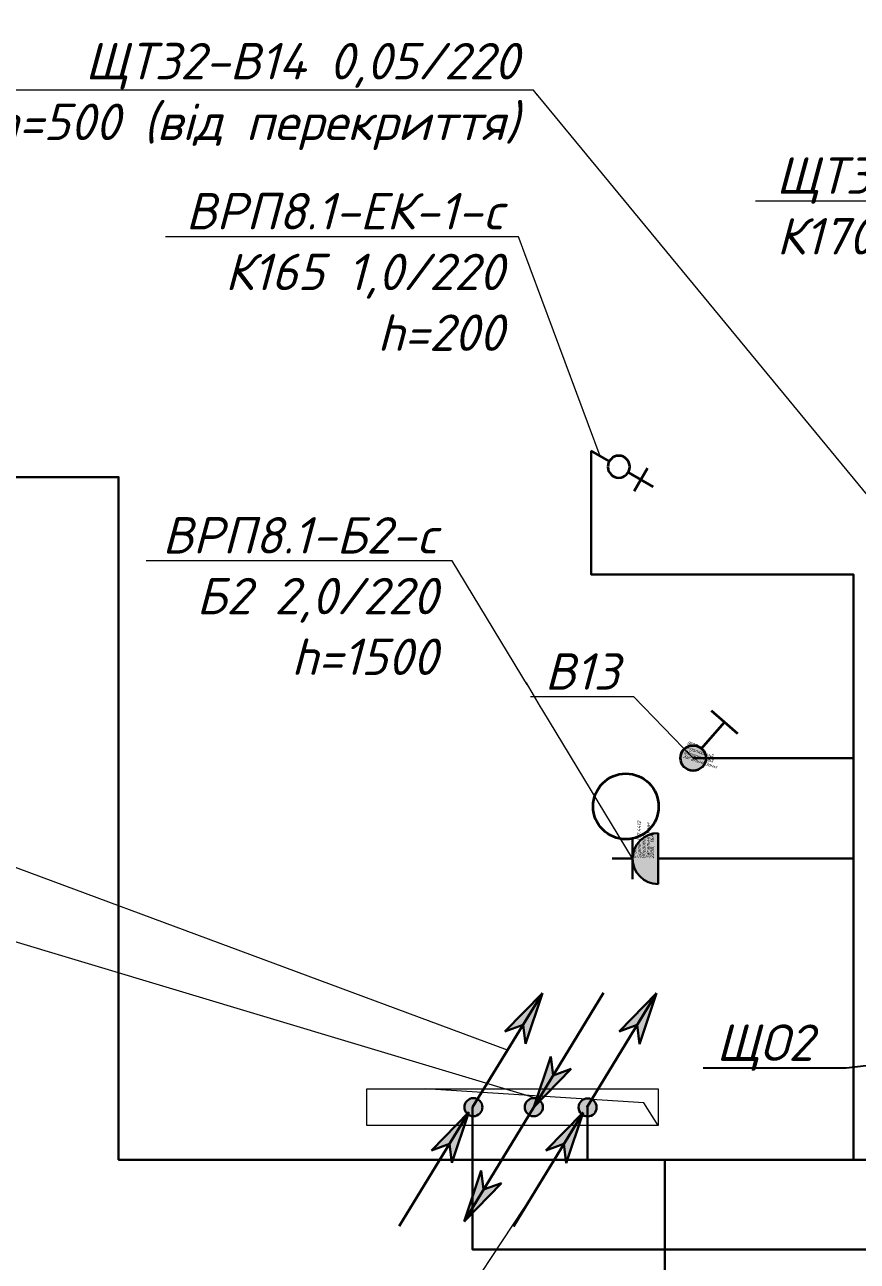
# Model space of a CAD drawing. Header units: millimetres. Extents: x -164867 to 807677, y -316775 to 513985.
# Drawn here: x 209175 to 214889, y 265001 to 273488 of the extents above; entities that cross this region are included whole.
import ezdxf
from ezdxf import colors
from ezdxf.entities.mleader import LeaderData, LeaderLine
from ezdxf.enums import TextEntityAlignment as Align
from ezdxf.math import Vec2, Vec3

# ---------------------------------------------------------------- set-up
doc = ezdxf.new("R2010")
doc.units = ezdxf.units.MM
doc.layers.add('E_Hidden atributes', color=2, linetype='Continuous', plot=False)
for name, color, linetype, lineweight in [('E_Аварійні мережі', 1, 'Continuous', 30), ('E_В лотку', 5, 'Kabl_in_Lotok', 30), ('E_В лотку_аварійні', 1, 'Kabl_in_Lotok', 30), ('E_Вимикачі', 84, 'Continuous', 35), ('E_Обладнання', 84, 'Continuous', 35), ('E_Позначення', 7, 'Continuous', 15), ('E_Розп. мережі', 5, 'Continuous', 30), ('E_Щити', 1, 'Continuous', 50)]:
    doc.layers.add(name, color=color, linetype=linetype, lineweight=lineweight)
doc.styles.add('GOST 2.304', font='isocpeui.ttf')
doc.styles.add('ISO', font='isocpeui.ttf')
doc.styles.add('orientation to layout', font='isocpeui.ttf')
doc.styles.add('ГОСТ 2.304', font='isocpeui.ttf')
doc.linetypes.add('Kabl_in_Lotok', pattern='A,10,[130,ltypeshp.shx,S=1,R=0,X=0,Y=0],1,[130,ltypeshp.shx,S=1,R=90,X=0,Y=-1],1,[130,ltypeshp.shx,S=1,R=0,X=0,Y=0],10', length=22)

# ---------------------------------------------------------------- blocks, each defined once
blk = doc.blocks.new('электровывод')
at = {"color": 0, "linetype": 'ByBlock', "lineweight": -2}
for p, q in [((-122.6, 123.9), (-204.8, 207)), ((-202.4, 127.2), (-125, 203.7)), ((-59.5, 60.1), (0, 0))]:
    blk.add_line(p, q, dxfattribs=at)
blk.add_circle((-91, 92), 44.9, dxfattribs=at)
blk = doc.blocks.new('_None')
blk = doc.blocks.new('*U70')
at = {"lineweight": -2}
h = blk.add_hatch(color=256, dxfattribs=at)
h.paths.add_polyline_path([(8.77, 16.13), (3.9, 10.61), (6.34, 11.65)])
h.paths.add_polyline_path([(8.77, 16.13), (6.34, 11.65), (6.79, 9.05)])
h = blk.add_hatch(color=256, dxfattribs=at)
edge = h.paths.add_edge_path()
edge.add_arc((0.07, 0), 1.28, 0, 360)
h = blk.add_hatch(color=256, dxfattribs=at)
h.paths.add_polyline_path([(-0.47, -0.71), (-5.33, -6.22), (-2.9, -5.18)])
h.paths.add_polyline_path([(-0.47, -0.71), (-2.9, -5.18), (-2.45, -7.79)])
for p, q in [((0, 0), (8.77, 16.13)), ((8.77, 16.13), (3.9, 10.61)), ((8.77, 16.13), (6.79, 9.05)), ((3.9, 10.61), (6.34, 11.65)), ((6.34, 11.65), (6.79, 9.05)), ((-9.24, -16.84), (-0.47, -0.71)), ((-0.47, -0.71), (-5.33, -6.22)), ((-0.47, -0.71), (-2.45, -7.79)), ((-5.33, -6.22), (-2.9, -5.18)), ((-2.9, -5.18), (-2.45, -7.79))]:
    blk.add_line(p, q, dxfattribs=at)
blk.add_circle((0.11, 0), 1.24, dxfattribs=at)
blk = doc.blocks.new('*U125')
at = {"lineweight": -2}
h = blk.add_hatch(color=256, dxfattribs=at)
h.paths.add_polyline_path([(0.11, 0), (-4.75, 5.51), (-2.32, 4.48)])
h.paths.add_polyline_path([(0.11, 0), (-2.32, 4.48), (-1.87, 7.08)])
h = blk.add_hatch(color=256, dxfattribs=at)
edge = h.paths.add_edge_path()
edge.add_arc((0.07, 0), 1.28, 0, 360)
h = blk.add_hatch(color=256, dxfattribs=at)
h.paths.add_polyline_path([(8.88, -16.13), (4.02, -10.62), (6.45, -11.65)])
h.paths.add_polyline_path([(8.88, -16.13), (6.45, -11.65), (6.9, -9.05)])
for p, q in [((-8.66, 16.13), (0.11, 0)), ((-2.32, 4.48), (-1.87, 7.08)), ((0.11, 0), (-1.87, 7.08)), ((0.11, 0), (-4.75, 5.51)), ((-4.75, 5.51), (-2.32, 4.48)), ((0.11, 0), (8.88, -16.13)), ((6.45, -11.65), (6.9, -9.05)), ((8.88, -16.13), (6.9, -9.05)), ((8.88, -16.13), (4.02, -10.62)), ((4.02, -10.62), (6.45, -11.65))]:
    blk.add_line(p, q, dxfattribs=at)
blk.add_circle((0.11, 0), 1.24, dxfattribs=at)
blk = doc.blocks.new('*U507')
h = blk.add_hatch(color=0)
h.dxf.hatch_style = 1
h.paths.add_polyline_path([(175, 100, 1), (-175, 100)])
at = {"color": 0, "linetype": 'Continuous', "lineweight": 30}
for p, q in [((0, 275), (0, 415)), ((0, 275), (0, 415)), ((0, 275), (0, 415)), ((140, 275), (-140, 275)), ((175, 100), (-175, 100))]:
    blk.add_line(p, q, dxfattribs=at)
blk.add_arc((0, 100), 175, 0, 180, dxfattribs=at)
at = {"color": 0, "style": 'orientation to layout'}
blk.add_attdef('AMOUNT', text='', height=150, dxfattribs=at).set_placement((147.2, 422.2), align=Align.MIDDLE_CENTER)
at = {"layer": 'E_Hidden atributes', "style": 'GOST 2.304'}
for tag, p in [('IP', (0, 248.2)), ('INSTALATION', (0, 188.2)), ('LOCATION', (0, 158.2)), ('VENDOR', (0, 218.2)), ('COLOR', (0, 100)), ('VOLTAGE_CURRENT', (0, 128.2))]:
    blk.add_attdef(tag, p, '', height=25, dxfattribs=at)
blk = doc.blocks.new('*U522')
at = {"true_color": 0xffffff}
h = blk.add_hatch(color=7, dxfattribs=at)
h.dxf.hatch_style = 1
h.paths.add_polyline_path([(-87.5, 0, 1), (87.5, 0, 1)])
at = {"color": 0}
for points in [[(127.4, 301.1), (17.1, 347.7)], [(34.1, 80.6), (127.4, 301.1)], [(237.6, 254.4), (127.4, 301.1)]]:
    blk.add_lwpolyline(points, dxfattribs=at)
blk.add_circle((0, 0), 87.5, dxfattribs=at)
at = {"layer": 'E_Hidden atributes', "style": 'GOST 2.304'}
for tag, p in [('IP', (-72, 75.4)), ('TYPE', (-77.4, 42.5)), ('INSTALATION', (-72, 10.5)), ('LOCATION', (-72, -19.5)), ('COLOR', (-72, -88.4)), ('VENDOR', (-72, -54.7))]:
    blk.add_attdef(tag, p, '', height=25, dxfattribs=at)

msp = doc.modelspace()

# ---------------------------------------------------------------- linework, layer by layer
at = {"layer": 'E_В лотку', "ltscale": 100}
for points in [[(213063.91, 270563.54), (213063.91, 269713.54), (214863.91, 269713.54), (214863.91, 265697.6)], [(213038.63, 266056.81), (213038.63, 265697.6), (217888.74, 265697.6), (217888.74, 219242.99), (219229.59, 219242.99), (216257.42, 219242.99)]]:
    msp.add_lwpolyline(points, dxfattribs=at)
at = {"layer": 'E_Обладнання'}
msp.add_circle((213300.98, 268122.7), 225, dxfattribs=at)
at = {"layer": 'E_Розп. мережі'}
for points in [[(208219.58, 270383.54), (209819.58, 270383.54), (209819.58, 265697.6), (213038.63, 265697.6)], [(213763.18, 268454.54), (214863.91, 268454.54)], [(213522.27, 267764.48), (214863.91, 267764.48)], [(213567.98, 263142.49), (213567.98, 265697.6)]]:
    msp.add_lwpolyline(points, dxfattribs=at)

# ---------------------------------------------------------------- block references
at = {"layer": 'E_Аварійні мережі'}
for name, p, xscale, yscale, zscale, rotation in [('*U70', (212249.03, 266058.89), 50.00000000000003, 50.00000000000003, 50.00000000000003, 357.0874877686715), ('*U125', (212666.4, 266063.42), 50.00000000000002, 50.00000000000002, 50.00000000000002, 300.0838354039576)]:
    msp.add_blockref(name, p, dxfattribs=dict(at, xscale=xscale, yscale=yscale, zscale=zscale, rotation=rotation))
at = {"layer": 'E_Вимикачі', "rotation": 341.6615742490985}
msp.add_blockref('*U522', (213763.18, 268454.54), dxfattribs=at).add_auto_attribs({'INSTALATION': 'Вбудований', 'IP': 'IP20', 'LOCATION': 'Загальні зони', 'TYPE': '1-полюсний'})
at = {"layer": 'E_Обладнання', "xscale": -1.687500000021705, "yscale": 1.687500000021705, "zscale": 1.687500000021704, "rotation": 284.4892115701171}
msp.add_blockref('электровывод', (213063.91, 270563.54), dxfattribs=at)
at = {"layer": 'E_Обладнання', "rotation": 90}
msp.add_blockref('*U507', (213622.27, 267764.48), dxfattribs=at).add_auto_attribs({'INSTALATION': 'Вбудована', 'IP': 'IP66', 'VENDOR': 'Scame 137.4412', 'LOCATION': 'Загальні зони', 'VOLTAGE_CURRENT': '220В, 16А'})
at = {"layer": 'E_Розп. мережі', "xscale": 50.00000000000003, "yscale": 50.00000000000003, "zscale": 50.00000000000003, "rotation": 357.0874877686715}
msp.add_blockref('*U70', (213033.04, 266057.16), dxfattribs=at)

# ---------------------------------------------------------------- next in the draw order: leaders
at = {"layer": 'E_Позначення'}
ml = msp.add_multileader_mtext('Standard', dxfattribs=at)
ml.set_content('ЩТЗ2-ЕК-1-с\\PК170 0,5/220\\Ph=200', color=256, style='ГОСТ 2.304')
ml.set_leader_properties(color=256, linetype='ByLayer', lineweight=-1)
ml.set_arrow_properties(name='NONE')
ml.build(insert=Vec2(0, 0))
ml.multileader.update_dxf_attribs({"has_dogleg": 0, "text_left_attachment_type": 6, "text_right_attachment_type": 6, "dogleg_length": 0, "arrow_head_size": 1})
ctx = ml.context
ctx.base_point, ctx.char_height, ctx.arrow_head_size, ctx.landing_gap_size, ctx.plane_origin = Vec3(214055.26, 272277.71), 250, 1, 100, Vec3(237551.34, 269032.84)
ctx.left_attachment, ctx.right_attachment, ctx.text_align_type = 6, 6, 2
notes = []
notes.append((ctx, [(1, (1, 1, 0), (216389.73, 272277.71), (-1, 0), 0, [(0, [(216570.24, 270487.65)], 0, [])])]))
ctx.mtext.insert, ctx.mtext.alignment, ctx.mtext.flow_direction = Vec3(216289.73, 272577.71), 3, 5
ctx.mtext.has_bg_fill, ctx.mtext.bg_color, ctx.mtext.bg_scale_factor, ctx.mtext.bg_transparency, ctx.mtext.use_window_bg_color = 1, -1027028792, 1.5, 0, 1
ml = msp.add_multileader_mtext('Standard', dxfattribs=at)
ml.set_content('ВРП8.1-ЕК-1-c\\PК165 1,0/220\\Ph=200', color=256, style='ГОСТ 2.304')
ml.set_leader_properties(color=256, linetype='ByLayer', lineweight=-1)
ml.set_arrow_properties(name='NONE')
ml.build(insert=Vec2(0, 0))
ml.multileader.update_dxf_attribs({"has_dogleg": 0, "text_left_attachment_type": 6, "text_right_attachment_type": 6, "dogleg_length": 0, "arrow_head_size": 1})
ctx = ml.context
ctx.base_point, ctx.char_height, ctx.arrow_head_size, ctx.landing_gap_size, ctx.plane_origin = Vec3(210073.84, 272033.08), 250, 1, 100, Vec3(234106.69, 269072.84)
ctx.left_attachment, ctx.right_attachment, ctx.text_align_type = 6, 6, 2
notes.append((ctx, [(1, (1, 1, 0), (212563.04, 272033.08), (-1, 0), 0, [(0, [(213125.59, 270527.65)], 0, [])])]))
ctx.mtext.insert, ctx.mtext.alignment, ctx.mtext.flow_direction = Vec3(212463.04, 272333.08), 3, 5
ctx.mtext.has_bg_fill, ctx.mtext.bg_color, ctx.mtext.bg_scale_factor, ctx.mtext.bg_transparency, ctx.mtext.use_window_bg_color = 1, -1027028792, 1.5, 0, 1
at = {"layer": 'E_Позначення', "color": 7, "lineweight": 9}
ml = msp.add_multileader_mtext('Standard', dxfattribs=at)
ml.set_content('ЩО2', color=7, style='ISO')
ml.set_leader_properties()
ml.set_arrow_properties(name='NONE')
ml.build(insert=Vec2(0, 0))
ml.multileader.update_dxf_attribs({"has_text_frame": 1, "text_left_attachment_type": 7, "text_right_attachment_type": 8, "dogleg_length": 100, "arrow_head_size": 200})
ctx = ml.context
ctx.base_point, ctx.char_height, ctx.arrow_head_size, ctx.landing_gap_size, ctx.plane_origin = Vec3(213821.94, 266326.32), 250, 200, 100, Vec3(205287.13, 267031.56)
ctx.left_attachment, ctx.right_attachment = 7, 8
notes.append((ctx, [(1, (1, 1, 0), (214813.99, 266326.32), (-1, 0), 100, [(0, [(216536.96, 266533.54)], 0, [])])]))
ctx.mtext.insert, ctx.mtext.line_spacing_factor, ctx.mtext.flow_direction = Vec3(213921.94, 266626.32), 0.72, 5
ctx.mtext.has_bg_fill, ctx.mtext.bg_color, ctx.mtext.bg_scale_factor, ctx.mtext.bg_transparency, ctx.mtext.use_window_bg_color = 1, -1027028792, 1.5, 0, 1
at = {"layer": 'E_Позначення'}
ml = msp.add_multileader_mtext('Standard', dxfattribs=at)
ml.set_content('ВРП8.1-Т179.1\\PВРП8.1-Т179.2\\PВРП8.1-1р\\PВРП8.1-2р\\PВРП8.1-3р\\PВРП7-ЕК-1-c\\P...\\PВРП7-ЕК-7-c\\Pз відм. -4.050\\Pна відм. 0.000\\PВРП8.1-В13\\PК7-с\\Pз відм. -4.050\\Pна покрівлю\\PЩО-4-с\\Pз відм. -4.050\\Pна відм. +9.450\\PЩ017-с\\Pз відм. -4.050\\Pна з відм. -4.050\\P(через відм. 0.000)', color=256, style='ГОСТ 2.304')
ml.set_leader_properties(color=256, linetype='ByLayer', lineweight=-1)
ml.set_arrow_properties(name='NONE')
ml.build(insert=Vec2(0, 0))
ml.multileader.update_dxf_attribs({"has_dogleg": 0, "text_left_attachment_type": 6, "text_right_attachment_type": 6, "dogleg_length": 0, "arrow_head_size": 1})
ctx = ml.context
ctx.base_point, ctx.char_height, ctx.arrow_head_size, ctx.landing_gap_size, ctx.plane_origin = Vec3(204630.12, 258106.21), 250, 1, 100, Vec3(212212.65, 262552.84)
ctx.left_attachment, ctx.right_attachment, ctx.text_align_type = 6, 6, 2
notes.append((ctx, [(1, (1, 1, 0), (207803.6, 258106.21), (-1, 0), 0, [(0, [(212670.32, 265470.85)], 0, [])])]))
ctx.mtext.insert, ctx.mtext.alignment, ctx.mtext.flow_direction = Vec3(207703.6, 258431.21), 3, 5
ctx.mtext.has_bg_fill, ctx.mtext.bg_color, ctx.mtext.bg_scale_factor, ctx.mtext.bg_transparency, ctx.mtext.use_window_bg_color = 1, -1027028792, 1.5, 0, 1
for ctx, leaders in notes:
    for number, flags, end, landing, length, lines in leaders:
        leader = LeaderData()
        leader.index, (leader.has_last_leader_line, leader.has_dogleg_vector, leader.attachment_direction) = number, flags
        leader.last_leader_point, leader.dogleg_vector, leader.dogleg_length = Vec3(end), Vec3(landing), length
        for number, points, colour, breaks in lines:
            line = LeaderLine()
            line.index, line.vertices, line.color, line.breaks = number, Vec3.list(points), colors.encode_raw_color(colour), breaks
            leader.lines.append(line)
        ctx.leaders.append(leader)

# ---------------------------------------------------------------- next in the draw order: linework, layer by layer
at = {"layer": 'E_В лотку_аварійні', "ltscale": 100}
msp.add_lwpolyline([(212249.03, 266058.89), (212249.03, 265081.3), (217136.07, 265081.3)], dxfattribs=at)

# ---------------------------------------------------------------- next in the draw order: leaders
at = {"layer": 'E_Позначення'}
ml = msp.add_multileader_mtext('Standard', dxfattribs=at)
ml.set_content('ЩТЗ2-В14 0,05/220\\Ph=500 (від перекриття)', color=256, style='ГОСТ 2.304')
ml.set_leader_properties(color=256, linetype='ByLayer', lineweight=-1)
ml.set_arrow_properties(name='NONE')
ml.build(insert=Vec2(0, 0))
ml.multileader.update_dxf_attribs({"has_dogleg": 0, "text_left_attachment_type": 6, "text_right_attachment_type": 6, "dogleg_length": 0, "arrow_head_size": 1})
ctx = ml.context
ctx.base_point, ctx.char_height, ctx.arrow_head_size, ctx.landing_gap_size, ctx.plane_origin = Vec3(208633.85, 273037.96), 250, 1, 100, Vec3(236470.4, 267566.5)
ctx.left_attachment, ctx.right_attachment, ctx.text_align_type = 6, 6, 2
notes = []
notes.append((ctx, [(1, (1, 1, 0), (212666.04, 273037.96), (-1, 0), 0, [(0, [(216683.43, 268166.4)], 0, [])])]))
ctx.mtext.insert, ctx.mtext.alignment, ctx.mtext.flow_direction = Vec3(212566.04, 273362.96), 3, 5
ctx.mtext.has_bg_fill, ctx.mtext.bg_color, ctx.mtext.bg_scale_factor, ctx.mtext.bg_transparency, ctx.mtext.use_window_bg_color = 1, -1027028792, 1.5, 0, 1
for ctx, leaders in notes:
    for number, flags, end, landing, length, lines in leaders:
        leader = LeaderData()
        leader.index, (leader.has_last_leader_line, leader.has_dogleg_vector, leader.attachment_direction) = number, flags
        leader.last_leader_point, leader.dogleg_vector, leader.dogleg_length = Vec3(end), Vec3(landing), length
        for number, points, colour, breaks in lines:
            line = LeaderLine()
            line.index, line.vertices, line.color, line.breaks = number, Vec3.list(points), colors.encode_raw_color(colour), breaks
            leader.lines.append(line)
        ctx.leaders.append(leader)

# ---------------------------------------------------------------- next in the draw order: leaders
ml = msp.add_multileader_mtext('Standard', dxfattribs=at)
ml.set_content('В13', color=256, style='ГОСТ 2.304')
ml.set_leader_properties(color=256, linetype='ByLayer', lineweight=-1)
ml.set_arrow_properties(name='NONE')
ml.build(insert=Vec2(0, 0))
ml.multileader.update_dxf_attribs({"has_dogleg": 0, "text_left_attachment_type": 6, "text_right_attachment_type": 6, "text_top_attachment_type": 10, "dogleg_length": 0, "arrow_head_size": 1})
ctx = ml.context
ctx.base_point, ctx.char_height, ctx.arrow_head_size, ctx.landing_gap_size, ctx.plane_origin = Vec3(212627.12, 268873.82), 250, 1, 100, Vec3(212940.56, 267745.78)
ctx.left_attachment, ctx.right_attachment, ctx.text_align_type = 6, 6, 2
notes = []
notes.append((ctx, [(1, (1, 1, 0), (213354.77, 268873.82), (-1, 0), 0, [(2, [(213763.18, 268454.54)], 0, [])])]))
ctx.mtext.insert, ctx.mtext.alignment, ctx.mtext.flow_direction = Vec3(213254.77, 269173.82), 3, 5
ctx.mtext.has_bg_fill, ctx.mtext.bg_color, ctx.mtext.bg_scale_factor, ctx.mtext.bg_transparency, ctx.mtext.use_window_bg_color = 1, -1027028792, 1.5, 0, 1
for ctx, leaders in notes:
    for number, flags, end, landing, length, lines in leaders:
        leader = LeaderData()
        leader.index, (leader.has_last_leader_line, leader.has_dogleg_vector, leader.attachment_direction) = number, flags
        leader.last_leader_point, leader.dogleg_vector, leader.dogleg_length = Vec3(end), Vec3(landing), length
        for number, points, colour, breaks in lines:
            line = LeaderLine()
            line.index, line.vertices, line.color, line.breaks = number, Vec3.list(points), colors.encode_raw_color(colour), breaks
            leader.lines.append(line)
        ctx.leaders.append(leader)

# ---------------------------------------------------------------- next in the draw order: leaders
ml = msp.add_multileader_mtext('Standard', dxfattribs=at)
ml.set_content('ВРП8.1-Б2-c\\PБ2 2,0/220\\Ph=1500', color=256, style='ГОСТ 2.304')
ml.set_leader_properties(color=256, linetype='ByLayer', lineweight=-1)
ml.set_arrow_properties(name='NONE')
ml.build(insert=Vec2(0, 0))
ml.multileader.update_dxf_attribs({"has_dogleg": 0, "text_left_attachment_type": 6, "text_right_attachment_type": 6, "dogleg_length": 0, "arrow_head_size": 1})
ctx = ml.context
ctx.base_point, ctx.char_height, ctx.arrow_head_size, ctx.landing_gap_size, ctx.plane_origin = Vec3(209955.61, 269808.54), 250, 1, 100, Vec3(228283.89, 268332.12)
ctx.left_attachment, ctx.right_attachment, ctx.text_align_type = 6, 6, 2
notes = []
notes.append((ctx, [(1, (1, 1, 0), (212108.07, 269808.54), (-1, 0), 0, [(0, [(213347.27, 267764.48)], 0, [])])]))
ctx.mtext.insert, ctx.mtext.alignment, ctx.mtext.flow_direction = Vec3(212008.07, 270108.54), 3, 5
ctx.mtext.has_bg_fill, ctx.mtext.bg_color, ctx.mtext.bg_scale_factor, ctx.mtext.bg_transparency, ctx.mtext.use_window_bg_color = 1, -1027028792, 1.5, 0, 1
for ctx, leaders in notes:
    for number, flags, end, landing, length, lines in leaders:
        leader = LeaderData()
        leader.index, (leader.has_last_leader_line, leader.has_dogleg_vector, leader.attachment_direction) = number, flags
        leader.last_leader_point, leader.dogleg_vector, leader.dogleg_length = Vec3(end), Vec3(landing), length
        for number, points, colour, breaks in lines:
            line = LeaderLine()
            line.index, line.vertices, line.color, line.breaks = number, Vec3.list(points), colors.encode_raw_color(colour), breaks
            leader.lines.append(line)
        ctx.leaders.append(leader)

# ---------------------------------------------------------------- next in the draw order: leaders
ml = msp.add_multileader_mtext('Standard', dxfattribs=at)
ml.set_content('ВРП8.2-ЩМУ ДВ4\\PВРП8.2-ЩМУ ПП1\\PВРП8.2-ЩМУ ПП2\\PВРП8.2-ЩМУ ПП3\\PВРП8.2-ЩМУ ПП4\\PВРП8.2-ЩМУ ПП5\\PВРП8.2-ЩМУ ПП6\\PВРП8.2-ЩМУ ПП7\\PВРП8.2-ЩМУ ПП8\\PВРП8.2-ЩМУ ПП9\\PЛТПП1-с\\PВРП8.2-Л1\\PВРП8.2-Л2\\PВРП8.2-Л3\\Pз відм. -4.050\\Pна відм. +9.450\\PВРП2-ЩМУ-ДВ2\\Pз відм. 0.000\\Pна відм. +9.450', color=256, style='ГОСТ 2.304')
ml.set_leader_properties(color=256, linetype='ByLayer', lineweight=-1)
ml.set_arrow_properties(name='NONE')
ml.build(insert=Vec2(0, 0))
ml.multileader.update_dxf_attribs({"has_dogleg": 0, "text_left_attachment_type": 6, "text_right_attachment_type": 6, "text_top_attachment_type": 10, "dogleg_length": 0, "arrow_head_size": 1})
ctx = ml.context
ctx.base_point, ctx.char_height, ctx.arrow_head_size, ctx.landing_gap_size, ctx.plane_origin = Vec3(200364.98, 269833.54), 250, 1, 100, Vec3(204946.73, 267478.67)
ctx.left_attachment, ctx.right_attachment, ctx.text_align_type = 6, 6, 2
notes = []
notes.append((ctx, [(1, (1, 1, 0), (203365.54, 269833.54), (-1, 0), 0, [(2, [(212488.49, 266450.47)], 0, [])])]))
ctx.mtext.insert, ctx.mtext.alignment, ctx.mtext.flow_direction = Vec3(203265.54, 270133.54), 3, 5
ctx.mtext.has_bg_fill, ctx.mtext.bg_color, ctx.mtext.bg_scale_factor, ctx.mtext.bg_transparency, ctx.mtext.use_window_bg_color = 1, -1027028792, 1.5, 0, 1
for ctx, leaders in notes:
    for number, flags, end, landing, length, lines in leaders:
        leader = LeaderData()
        leader.index, (leader.has_last_leader_line, leader.has_dogleg_vector, leader.attachment_direction) = number, flags
        leader.last_leader_point, leader.dogleg_vector, leader.dogleg_length = Vec3(end), Vec3(landing), length
        for number, points, colour, breaks in lines:
            line = LeaderLine()
            line.index, line.vertices, line.color, line.breaks = number, Vec3.list(points), colors.encode_raw_color(colour), breaks
            leader.lines.append(line)
        ctx.leaders.append(leader)

# ---------------------------------------------------------------- next in the draw order: leaders
ml = msp.add_multileader_mtext('Standard', dxfattribs=at)
ml.set_content('ПП3-с\\PПП7-с\\Pз відм. +9.450\\Pна відм. -4.050', color=256, style='ГОСТ 2.304')
ml.set_leader_properties(color=256, linetype='ByLayer', lineweight=-1)
ml.set_arrow_properties(name='NONE')
ml.build(insert=Vec2(0, 0))
ml.multileader.update_dxf_attribs({"has_dogleg": 0, "text_left_attachment_type": 6, "text_right_attachment_type": 6, "dogleg_length": 0, "arrow_head_size": 1})
ctx = ml.context
ctx.base_point, ctx.char_height, ctx.arrow_head_size, ctx.landing_gap_size, ctx.plane_origin = Vec3(203621.31, 268049.98), 250, 1, 100, Vec3(224153.32, 266870.28)
ctx.left_attachment, ctx.right_attachment, ctx.text_align_type = 6, 6, 2
notes = []
notes.append((ctx, [(1, (1, 1, 0), (206259.18, 268049.98), (-1, 0), 0, [(0, [(212688.78, 266117.23)], 0, [])])]))
ctx.mtext.insert, ctx.mtext.alignment, ctx.mtext.flow_direction = Vec3(206159.18, 268349.98), 3, 5
ctx.mtext.has_bg_fill, ctx.mtext.bg_color, ctx.mtext.bg_scale_factor, ctx.mtext.bg_transparency, ctx.mtext.use_window_bg_color = 1, -1027028792, 1.5, 0, 1
for ctx, leaders in notes:
    for number, flags, end, landing, length, lines in leaders:
        leader = LeaderData()
        leader.index, (leader.has_last_leader_line, leader.has_dogleg_vector, leader.attachment_direction) = number, flags
        leader.last_leader_point, leader.dogleg_vector, leader.dogleg_length = Vec3(end), Vec3(landing), length
        for number, points, colour, breaks in lines:
            line = LeaderLine()
            line.index, line.vertices, line.color, line.breaks = number, Vec3.list(points), colors.encode_raw_color(colour), breaks
            leader.lines.append(line)
        ctx.leaders.append(leader)

# ---------------------------------------------------------------- next in the draw order: linework, layer by layer
at = {"layer": 'E_Щити', "color": 2, "lineweight": 5}
msp.add_lwpolyline([(213523.75, 265933.54), (211523.75, 265933.54), (211523.75, 266183.54), (213523.75, 266183.54), (213523.75, 265933.54), (213424.96, 266087.32), (211923.75, 266183.54)], dxfattribs=at)
msp.add_lwpolyline([(213523.75, 265933.54), (211523.75, 265933.54), (211523.75, 266183.54), (213523.75, 266183.54), (213523.75, 265933.54), (213424.96, 266087.32), (211923.75, 266183.54)], dxfattribs=at)

doc.saveas('drawing.dxf')
